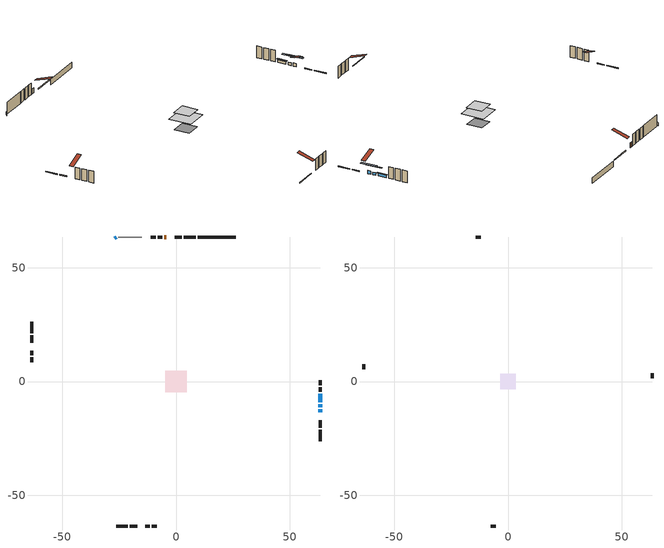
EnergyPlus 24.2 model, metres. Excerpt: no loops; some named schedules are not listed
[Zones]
conditioned space
 floor outside (Floor1 construction): -0.55,-0.55 -0.55,0.55 0.55,0.55 0.55,-0.55 z0.46
 floor adiabatic (AdiabaticFloorConstruction): -4.76,-4.76 -4.76,4.76 4.76,4.76 4.76,-4.76 z2.9
 floor foundation (Slab1 construction): -3.17,-3.17 -3.17,3.17 3.17,3.17 3.17,-3.17 z-1.83
 wall outside (RimJoist1 construction): 8.61,63.51 3.47,63.51 / -26.31,-63.51 -21.16,-63.51 / -63.51,26.31 -63.51,21.16 / 63.51,-26.31 63.51,-21.16 z0.46:0.76
 wall outside (RimJoist2 construction): 2.54,63.51 -0.6,63.51 / -20.23,-63.51 -17.09,-63.51 / -63.51,20.23 -63.51,17.09 / 63.51,-20.23 63.51,-17.09 z0.46:0.76
 wall outside (AdiabaticWallConstruction 1): -4.2,63.51 -5.11,63.51 z0.46:2.49
 wall outside (AdiabaticWallConstruction): 63.51,-13.49 63.51,-12.14 z0.46:1.81; 63.51,-11.22 63.51,-9.94 z0.46:1.6; -26.3,63.51 -26.83,62.98 z0.46:1.68; 63.51,-9.01 63.51,-5.36 z0.46:1.58
 wall outside (Wall1 construction): -6.04,63.51 -7.95,63.51 / -13.49,-63.51 -11.59,-63.51 / -63.51,13.49 -63.51,11.59 / 63.51,-4.43 63.51,-2.52 z0.46:5.34
 wall outside (Wall2 construction): -8.87,63.51 -11.03,63.51 / -10.66,-63.51 -8.5,-63.51 / -63.51,10.66 -63.51,8.5 / 63.51,-1.59 63.51,0.56 z0.46:5.34
 wall foundation (FoundationWall1 construction): 26.31,63.51 9.54,63.51 z-1.83:0.46
 wall adiabatic (Wall4 construction): -15.05,63.51 -25.38,63.51 z0.46:5.34
 window (WindowConstruction): 63.51,-13.49 63.51,-12.14 z0.46:1.81
 window (WindowConstruction 1): 63.51,-11.21 63.51,-9.94 z0.46:1.6
 window (WindowConstruction 2): -26.31,63.51 -26.83,62.98 z0.46:1.68
 window (WindowConstruction 3): 63.51,-9.01 63.51,-5.36 z0.46:1.58
 door (Door): -4.2,63.51 -5.11,63.51 z0.46:2.49
 ceiling adiabatic (AdiabaticFloorConstruction): 4.76,-4.76 4.76,4.76 -4.76,4.76 -4.76,-4.76 z2.9
attic - vented
 floor to conditioned space (Floor2 construction Reversed): -3.39,-3.39 -3.39,3.39 3.39,3.39 3.39,-3.39 z5.34
 wall outside (Wall3 construction): -11.96,63.51 -14.12,63.51 / -7.57,-63.51 -5.41,-63.51 / -63.51,7.57 -63.51,5.41 / 63.51,1.49 63.51,3.66 z0.46:5.34
 roof outside (Roof1 construction): -3.27,63.51,5.34 -3.27,56.9,7.54 -1.53,56.9,7.54 -1.53,63.51,5.34; -14.42,-63.51,5.34 -14.42,-56.9,7.54 -16.16,-56.9,7.54 -16.16,-63.51,5.34; -63.51,14.42,5.34 -56.9,14.42,7.54 -56.9,16.16,7.54 -63.51,16.16,5.34; 63.51,-14.42,5.34 56.9,-14.42,7.54 56.9,-16.16,7.54 63.51,-16.16,5.34
shading: 63.51,-9.4 63.51,-16.23 64.27,-16.23 64.27,-9.4 z4.55; 63.51,-7.2 63.51,-13.95 64.27,-13.95 64.27,-7.2 z4.34; 63.51,-5.06 63.51,-9.31 64.12,-9.31 64.12,-5.06 z1.88
[Building]
Building 1: Terrain=Suburbs
[Site:Location]
Edmonton Intl AP_AB: Latitude {deg}=53.31; Longitude {deg}=-113.58; Time Zone {hr}=-7; Elevation {m}=723; Keep Site Location Information=Yes
[Site:GroundTemperature:Shallow]
-1.56185, -3.61833, -3.78302, -2.80711, 1.11059, 5.01004, 8.39065, 10.5322, 10.7141, 8.97234, 5.67794, 1.89811
[Site:WaterMainsTemperature]
Calculation Method=Schedule; Temperature Schedule=mains temperature schedule
[Material] Roughness=Rough; Thermal Absorptance=0.9
Name | Thickness {m} | Conductivity {W/m-K} | Density {kg/m3} | Specific Heat {J/kg-K} | Solar Absorptance | Visible Absorptance
asphalt or fiberglass shingles | 0.00635 | 0.162714 | 1121.4 | 1465.45 | 0.4 | 0.4
ceiling loosefill ins | 0.338667 | 0.0480833 | 16.02 | 1046.75 | 0.7 | 0.7
ceiling stud and cavity | 0.1397 | 0.126534 | 65.682 | 1177.47 | 0.7 | 0.7
concrete 4.0 in. | 0.1016 | 1.803125 | 2242.8 | 837.4 | 0.7 | 0.7
concrete 8.0 in. | 0.2032 | 1.803125 | 2242.8 | 837.4 | 0.7 | 0.7
door material | 0.04445 | 0.053851 | 512.64 | 1214.23 | 0.7 | 0.7
exterior vertical ins | 0.00248864 | 0.029427 | 32.04 | 1214.23 | 0.7 | 0.7
floor covering | 0.0127 | 0.0433444 | 54.468 | 1339.84 | 0.6 | 0.6
floor rigid ins | 0.051816 | 0.029427 | 32.04 | 1214.23 | 0.7 | 0.7
floor rigid ins 1; wall rigid ins | 0.512978 | 0.029427 | 32.04 | 1214.23 | 0.7 | 0.7
floor stud and cavity | 0.1397 | 0.350745 | 92.3553 | 1139.71 | 0.7 | 0.7
floor stud and cavity 1 | 0.1397 | 1.75129 | 37.0049 | 1207.88 | 0.7 | 0.7
furniture material conditioned space 1 | 0.1524 | 0.115458 | 640.8 | 1214.23 | 0.6 | 0.6
gypsum board | 0.0127 | 0.160291 | 801 | 837.4 | 0.6 | 0.6
gypsum board 1 | 0.0127 | 0.160291 | 801 | 837.4 | 0.7 | 0.7
osb sheathing 0.5 in. | 0.0127 | 0.115458 | 512.64 | 1214.23 | 0.7 | 0.7
osb sheathing 0.5 in. 1 | 0.0127 | 0.115458 | 512.64 | 1214.23 | 0.4 | 0.4
osb sheathing 0.75 in. | 0.01905 | 0.115458 | 512.64 | 1214.23 | 0.7 | 0.7
osb sheathing 2.0 in. | 0.0508 | 0.115458 | 512.64 | 1214.23 | 0.7 | 0.7
rim joist stud and cavity | 0.0508 | 0.0452492 | 125.044 | 1163.47 | 0.6 | 0.6
rim joist stud and cavity 1 | 0.0508 | 0.0499498 | 125.044 | 1163.47 | 0.6 | 0.6
wall stud and cavity | 0.1397 | 0.0971095 | 139.0536 | 1170.24 | 0.7 | 0.7
wall stud and cavity 1 | 0.1397 | 0.0966364 | 139.0536 | 1170.24 | 0.7 | 0.7
wall stud and cavity 2 | 0.0889 | 6.9971 | 50.32683 | 1063.81 | 0.6 | 0.6
wall stud and cavity 3 | 0.1397 | 0.0868467 | 139.0536 | 1170.24 | 0.7 | 0.7
wall stud and cavity 4 | 0.0889 | 0.380278 | 52.3479 | 1209.89 | 0.7 | 0.7
wall stud and cavity 5 | 0.0889 | 0.391764 | 83.0341 | 1211.67 | 0.7 | 0.7
wood siding | 0.0254 | 0.102417 | 544.68 | 1172.36 | 0.4 | 0.4
wood siding 1 | 0.00254 | 0.102417 | 544.68 | 1172.36 | 0.4 | 0.4
wood siding 2; wood siding 3; wood siding 4 | 0.0254 | 0.102417 | 544.68 | 1172.36 | 0.7 | 0.7
[WindowMaterial:SimpleGlazingSystem]
Name | U-Factor {W/m2-K} | Solar Heat Gain Coefficient
WindowMaterial | 2.78676 | 0.58
WindowMaterial 1 | 2.78392 | 0.56
WindowMaterial 2 | 2.77597 | 0.51
WindowMaterial 3 | 2.78279 | 0.56
[Construction]
AdiabaticFloorConstruction: floor stud and cavity 1, floor rigid ins 1, osb sheathing 0.75 in., floor covering
AdiabaticWallConstruction: wood siding 3, wall rigid ins, wall stud and cavity 4, gypsum board
AdiabaticWallConstruction 1: wood siding 4, wall rigid ins, wall stud and cavity 4, gypsum board
Door: door material
Floor1 construction: floor stud and cavity, floor rigid ins, osb sheathing 0.75 in., floor covering
Floor2 construction Reversed: gypsum board, ceiling stud and cavity, ceiling loosefill ins
FoundationWall1 construction: concrete 8.0 in., gypsum board 1
furniture construction conditioned space 1: furniture material conditioned space 1
PartitionWallConstruction: gypsum board, wall stud and cavity 5, gypsum board
RimJoist1 construction: wood siding 2, osb sheathing 2.0 in., rim joist stud and cavity
RimJoist2 construction: wood siding 2, osb sheathing 2.0 in., rim joist stud and cavity 1
Roof1 construction: asphalt or fiberglass shingles
Slab1 construction: concrete 4.0 in.
Wall1 construction: wood siding, osb sheathing 0.5 in., wall stud and cavity, gypsum board
Wall2 construction: wood siding, osb sheathing 0.5 in., wall stud and cavity 1, gypsum board
Wall3 construction: wood siding 1, wall stud and cavity 2
Wall4 construction: osb sheathing 0.5 in. 1, wall stud and cavity 3, gypsum board
WindowConstruction: WindowMaterial
WindowConstruction 1: WindowMaterial 1
WindowConstruction 2: WindowMaterial 2
WindowConstruction 3: WindowMaterial 3
[Zone] Multiplier=1; Part of Total Floor Area=Yes
Name | Volume {m3}
attic - vented | 16.4861
conditioned space | 338.4
[Space]
Name | Zone | Volume {m3}
attic - vented 1 | attic - vented | 16.4861
conditioned space 1 | conditioned space | 338.4
[ZoneInfiltration:EffectiveLeakageArea]
infil attic - vented 1: Zone or Space=attic - vented 1; Schedule=Always On Discrete; Effective Air Leakage Area {cm2}=1602.78; Stack Coefficient=0.000492381; Wind Coefficient=1.49924e-05
[ZoneMixing]
whole house fan mix: Zone or Space=attic - vented; Schedule=Always On Continuous; Design Flow Rate Calculation Method=Flow/Zone; Design Flow Rate {m3/s}=0; Source Zone or Space=conditioned space
[SurfaceProperty:ExposedFoundationPerimeter]
Slab1: Exposed Perimeter Calculation Method=TotalExposedPerimeter; Total Exposed Perimeter {m}=16.764
[InternalMass] Zone or ZoneList=conditioned space; Space or SpaceList=conditioned space 1
Name | Construction | Surface Area {m2}
furniture mass conditioned space 1 | furniture construction conditioned space 1 | 52.7757
partition wall mass | PartitionWallConstruction | 131.939
[Lights]
interior lighting: Zone or ZoneList or Space or SpaceList=conditioned space 1; Schedule=interior lighting schedule; Design Level Calculation Method=LightingLevel; Lighting Level {W}=343.2; Return Air Fraction=0; Fraction Radiant=0.6; Fraction Visible=0.2; Fraction Replaceable=1
[People]
occupants: Zone or ZoneList or Space or SpaceList=conditioned space 1; Number of People Schedule=occupants schedule; Number of People Calculation Method=People; Number of People=3; Fraction Radiant=0.314171; Sensible Heat Fraction=0.56303; Activity Level Schedule=occupants activity schedule; Carbon Dioxide Generation Rate {m3/s-W}=0; Enable ASHRAE 55 Comfort Warnings=No; Mean Radiant Temperature Calculation Type=EnclosureAveraged
[ElectricEquipment] Zone or ZoneList or Space or SpaceList=conditioned space 1; Design Level Calculation Method=EquipmentLevel
Name | Schedule | Design Level {W} | Fraction Latent | Fraction Radiant | Fraction Lost
clothes dryer | clothes dryer schedule | 140.772 | 0.015 | 0.081 | 0.85
clothes washer | clothes washer schedule | 32.1985 | 0.03 | 0.162 | 0.7
cooking range | cooking range schedule | 208.969 | 0.08 | 0.432 | 0.2
dishwasher | dishwasher schedule | 66.8632 | 0.3 | 0.18 | 0.4
fridge | fridge schedule | 72.9452 | 0 | 0.6 | 0
mech vent house fan | mech vent house fan schedule | 0 | 0 | 0 | 1
mech vent house fan cfis | mech vent house fan cfis schedule | 0 | 0 | 0 | 0
misc plug loads | misc plug loads schedule | 494.7 | 0.045 | 0.513 | 0.1
whole house fan | Always On Discrete | 0 | 0 | 0 | 1
[OtherEquipment] Zone or ZoneList or Space or SpaceList=conditioned space 1; Design Level Calculation Method=EquipmentLevel
Name | Fuel Type | Schedule | Design Level {W} | Fraction Latent | Fraction Radiant | Fraction Lost
clothes dryer 1 | Electricity | clothes dryer schedule | 0 | 0.015 | 0.081 | 0.85
cooking range 1 | Electricity | cooking range schedule | 0 | 0.08 | 0.432 | 0.2
general water use latent | None | general water use schedule | 59.3978 | 1 | 0 | 0
general water use sensible | None | general water use schedule | -58.539 | 0 | 0.6 | 0
mech vent house fan latent load | None | Always On Discrete | 0 | 1 | 0 | 0
mech vent house fan sensible load | None | Always On Discrete | 0 | 0 | 0 | 0
water heater energy adjustment1 | NaturalGas | Always On Discrete | 0.01 | 0 | 0 | 1
[ZoneInfiltration:DesignFlowRate] Zone or ZoneList or Space or SpaceList=conditioned space 1; Schedule=Always On Discrete; Design Flow Rate Calculation Method=Flow/Zone; Design Flow Rate {m3/s}=0
infil flow; natural vent flow; whole house fan flow
[AvailabilityManager:Scheduled]
furnace airloop Availability Manager: Schedule=Always On Discrete
[Foundation:Kiva]
Foundation Kiva 1: Initial Indoor Air Temperature {C}=18; Wall Height Above Grade {m}=0.460004; Wall Depth Below Slab {m}=0.2032; Custom Block Material Name 1=exterior vertical ins; Custom Block Depth 1 {m}=2.28999; Custom Block X Position 1 {m}=0.2159; Custom Block Z Position 1 {m}=0
[Foundation:Kiva:Settings]
Soil Conductivity {W/m-K}=0.849921; Soil Density {kg/m3}=1842.3; Soil Specific Heat {J/kg-K}=418.7; Ground Solar Absorptivity=0.9; Ground Thermal Absorptivity=0.9; Ground Surface Roughness {m}=0.03; Far-Field Width {m}=40; Deep-Ground Boundary Condition=ZeroFlux; Deep-Ground Depth {m}=40; Minimum Cell Dimension {m}=0.2; Maximum Cell Growth Coefficient=3; Simulation Timestep=Timestep
[Exterior:Lights]
exterior lighting: Schedule=exterior lighting schedule; Design Level {W}=75.6
[EnergyManagementSystem:GlobalVariable]
furnace_airloop_Fan_RTF
infil_program_Qfan
infil_program_Qinf
natural_vent_program_Qnv
natural_vent_program_Qwhf
[EnergyManagementSystem:Sensor]
Name | Output:Variable or Output:Meter Index Key | Output:Variable or Output:Meter
airflow_gain | infil flow | Infiltration Sensible Heat Gain Energy
airflow_gain_1 | natural vent flow | Infiltration Sensible Heat Gain Energy
airflow_gain_2 | whole house fan flow | Infiltration Sensible Heat Gain Energy
airflow_loss | infil flow | Infiltration Sensible Heat Loss Energy
airflow_loss_1 | natural vent flow | Infiltration Sensible Heat Loss Energy
airflow_loss_2 | whole house fan flow | Infiltration Sensible Heat Loss Energy
clg_load_cond |  | Cooling:EnergyTransfer:Zone:CONDITIONED SPACE
clg_sp_s; clg_sp_s_1 | cooling setpoint | Schedule Value
clothes_dryer_exhaust_0_sch_s | clothes dryer exhaust 0 schedule | Schedule Value
cool_season | cooling season schedule | Schedule Value
htg_load_cond |  | Heating:EnergyTransfer:Zone:CONDITIONED SPACE
htg_sp_s; htg_sp_s_1 | heating setpoint | Schedule Value
ig_ee_conv | clothes dryer | Electric Equipment Convective Heating Energy
ig_ee_conv_2 | cooking range | Electric Equipment Convective Heating Energy
ig_ee_conv_4 | fridge | Electric Equipment Convective Heating Energy
ig_ee_conv_5 | misc plug loads | Electric Equipment Convective Heating Energy
ig_ee_conv_6 | whole house fan | Electric Equipment Convective Heating Energy
ig_ee_rad | clothes dryer | Electric Equipment Radiant Heating Energy
ig_ee_rad_2 | cooking range | Electric Equipment Radiant Heating Energy
ig_ee_rad_4 | fridge | Electric Equipment Radiant Heating Energy
ig_ee_rad_5 | misc plug loads | Electric Equipment Radiant Heating Energy
ig_ee_rad_6 | whole house fan | Electric Equipment Radiant Heating Energy
ig_lgt_conv | interior lighting | Lights Convective Heating Energy
ig_lgt_rad | interior lighting | Lights Radiant Heating Energy
ig_lgt_vis | interior lighting | Lights Visible Radiation Heating Energy
ig_oe_conv | clothes dryer 1 | Other Equipment Convective Heating Energy
ig_oe_conv_1 | cooking range 1 | Other Equipment Convective Heating Energy
ig_oe_conv_2 | general water use latent | Other Equipment Convective Heating Energy
ig_oe_conv_3 | general water use sensible | Other Equipment Convective Heating Energy
ig_oe_conv_4 | water heater energy adjustment1 | Other Equipment Convective Heating Energy
ig_oe_rad | clothes dryer 1 | Other Equipment Radiant Heating Energy
ig_oe_rad_1 | cooking range 1 | Other Equipment Radiant Heating Energy
ig_oe_rad_2 | general water use latent | Other Equipment Radiant Heating Energy
ig_oe_rad_3 | general water use sensible | Other Equipment Radiant Heating Energy
ig_oe_rad_4 | water heater energy adjustment1 | Other Equipment Radiant Heating Energy
ig_ppl_conv | occupants | People Convective Heating Energy
ig_ppl_rad | occupants | People Radiant Heating Energy
im_conv | furniture mass conditioned space 1 | Surface Inside Face Convection Heat Gain Energy
im_conv_1 | partition wall mass | Surface Inside Face Convection Heat Gain Energy
im_ig | furniture mass conditioned space 1 | Surface Inside Face Internal Gains Radiation Heat Gain Energy
im_ig_1 | partition wall mass | Surface Inside Face Internal Gains Radiation Heat Gain Energy
im_lgt | furniture mass conditioned space 1 | Surface Inside Face Lights Radiation Heat Gain Energy
im_lgt_1 | partition wall mass | Surface Inside Face Lights Radiation Heat Gain Energy
im_sol | furniture mass conditioned space 1 | Surface Inside Face Solar Radiation Heat Gain Energy
im_sol_1 | partition wall mass | Surface Inside Face Solar Radiation Heat Gain Energy
im_surf | furniture mass conditioned space 1 | Surface Inside Face Net Surface Thermal Radiation Heat Gain Energy
im_surf_1 | partition wall mass | Surface Inside Face Net Surface Thermal Radiation Heat Gain Energy
mv_conv | mech vent house fan | Electric Equipment Convective Heating Energy
mv_conv_1 | mech vent house fan cfis | Electric Equipment Convective Heating Energy
mv_conv_2 | mech vent house fan latent load | Other Equipment Convective Heating Energy
mv_conv_3 | mech vent house fan sensible load | Other Equipment Convective Heating Energy
mv_rad | mech vent house fan | Electric Equipment Radiant Heating Energy
mv_rad_1 | mech vent house fan cfis | Electric Equipment Radiant Heating Energy
mv_rad_2 | mech vent house fan latent load | Other Equipment Radiant Heating Energy
mv_rad_3 | mech vent house fan sensible load | Other Equipment Radiant Heating Energy
natural_vent_s | natural vent schedule | Schedule Value
out_pb_s |  | Site Outdoor Air Barometric Pressure
out_wt_s |  | Site Outdoor Air Humidity Ratio
site_vw_s |  | Site Wind Speed
ss_back_out | Window1 | Surface Window Shortwave from Zone Back Out Window Heat Transfer Rate
ss_back_out_1 | Window2 | Surface Window Shortwave from Zone Back Out Window Heat Transfer Rate
ss_back_out_2 | Window3 | Surface Window Shortwave from Zone Back Out Window Heat Transfer Rate
ss_back_out_3 | Window4 | Surface Window Shortwave from Zone Back Out Window Heat Transfer Rate
ss_conv | Door1 | Surface Inside Face Convection Heat Gain Energy
ss_conv_1 | Window1 | Surface Inside Face Convection Heat Gain Energy
ss_conv_2 | Window2 | Surface Inside Face Convection Heat Gain Energy
ss_conv_3 | Window3 | Surface Inside Face Convection Heat Gain Energy
ss_conv_4 | Window4 | Surface Inside Face Convection Heat Gain Energy
ss_ig | Door1 | Surface Inside Face Internal Gains Radiation Heat Gain Energy
ss_ig_1 | Window1 | Surface Inside Face Internal Gains Radiation Heat Gain Energy
ss_ig_2 | Window2 | Surface Inside Face Internal Gains Radiation Heat Gain Energy
ss_ig_3 | Window3 | Surface Inside Face Internal Gains Radiation Heat Gain Energy
ss_ig_4 | Window4 | Surface Inside Face Internal Gains Radiation Heat Gain Energy
ss_lgt | Door1 | Surface Inside Face Lights Radiation Heat Gain Energy
ss_sol | Door1 | Surface Inside Face Solar Radiation Heat Gain Energy
ss_surf | Door1 | Surface Inside Face Net Surface Thermal Radiation Heat Gain Energy
ss_surf_1 | Window1 | Surface Inside Face Net Surface Thermal Radiation Heat Gain Energy
ss_surf_2 | Window2 | Surface Inside Face Net Surface Thermal Radiation Heat Gain Energy
ss_surf_3 | Window3 | Surface Inside Face Net Surface Thermal Radiation Heat Gain Energy
ss_surf_4 | Window4 | Surface Inside Face Net Surface Thermal Radiation Heat Gain Energy
ss_trans_in | Window1 | Surface Window Transmitted Solar Radiation Rate
ss_trans_in_1 | Window2 | Surface Window Transmitted Solar Radiation Rate
ss_trans_in_2 | Window3 | Surface Window Transmitted Solar Radiation Rate
ss_trans_in_3 | Window4 | Surface Window Transmitted Solar Radiation Rate
ss_trans_out | Window1 | Surface Inside Face Initial Transmitted Diffuse Transmitted Out Window Solar Radiation Rate
ss_trans_out_1 | Window2 | Surface Inside Face Initial Transmitted Diffuse Transmitted Out Window Solar Radiation Rate
ss_trans_out_2 | Window3 | Surface Inside Face Initial Transmitted Diffuse Transmitted Out Window Solar Radiation Rate
ss_trans_out_3 | Window4 | Surface Inside Face Initial Transmitted Diffuse Transmitted Out Window Solar Radiation Rate
s_conv | Floor1 | Surface Inside Face Convection Heat Gain Energy
s_conv_1 | Floor2 | Surface Inside Face Convection Heat Gain Energy
s_conv_10 | RimJoist2:180 | Surface Inside Face Convection Heat Gain Energy
s_conv_11 | RimJoist2:270 | Surface Inside Face Convection Heat Gain Energy
s_conv_12 | RimJoist2:90 | Surface Inside Face Convection Heat Gain Energy
s_conv_13 | Slab1 | Surface Inside Face Convection Heat Gain Energy
s_conv_14 | Wall1:0 | Surface Inside Face Convection Heat Gain Energy
s_conv_15 | Wall1:180 | Surface Inside Face Convection Heat Gain Energy
s_conv_16 | Wall1:270 | Surface Inside Face Convection Heat Gain Energy
s_conv_17 | Wall1:90 | Surface Inside Face Convection Heat Gain Energy
s_conv_18 | Wall2:0 | Surface Inside Face Convection Heat Gain Energy
s_conv_19 | Wall2:180 | Surface Inside Face Convection Heat Gain Energy
s_conv_2 | FoundationWall1 | Surface Inside Face Convection Heat Gain Energy
s_conv_20 | Wall2:270 | Surface Inside Face Convection Heat Gain Energy
s_conv_21 | Wall2:90 | Surface Inside Face Convection Heat Gain Energy
s_conv_22 | Wall4 | Surface Inside Face Convection Heat Gain Energy
s_conv_3 | inferred conditioned ceiling | Surface Inside Face Convection Heat Gain Energy
s_conv_4 | inferred conditioned floor | Surface Inside Face Convection Heat Gain Energy
s_conv_5 | RimJoist1:0 | Surface Inside Face Convection Heat Gain Energy
s_conv_6 | RimJoist1:180 | Surface Inside Face Convection Heat Gain Energy
s_conv_7 | RimJoist1:270 | Surface Inside Face Convection Heat Gain Energy
s_conv_8 | RimJoist1:90 | Surface Inside Face Convection Heat Gain Energy
s_conv_9 | RimJoist2:0 | Surface Inside Face Convection Heat Gain Energy
s_ig | Floor1 | Surface Inside Face Internal Gains Radiation Heat Gain Energy
s_ig_1 | Floor2 | Surface Inside Face Internal Gains Radiation Heat Gain Energy
s_ig_10 | RimJoist2:180 | Surface Inside Face Internal Gains Radiation Heat Gain Energy
s_ig_11 | RimJoist2:270 | Surface Inside Face Internal Gains Radiation Heat Gain Energy
s_ig_12 | RimJoist2:90 | Surface Inside Face Internal Gains Radiation Heat Gain Energy
s_ig_13 | Slab1 | Surface Inside Face Internal Gains Radiation Heat Gain Energy
s_ig_14 | Wall1:0 | Surface Inside Face Internal Gains Radiation Heat Gain Energy
s_ig_15 | Wall1:180 | Surface Inside Face Internal Gains Radiation Heat Gain Energy
s_ig_16 | Wall1:270 | Surface Inside Face Internal Gains Radiation Heat Gain Energy
s_ig_17 | Wall1:90 | Surface Inside Face Internal Gains Radiation Heat Gain Energy
s_ig_18 | Wall2:0 | Surface Inside Face Internal Gains Radiation Heat Gain Energy
s_ig_19 | Wall2:180 | Surface Inside Face Internal Gains Radiation Heat Gain Energy
s_ig_2 | FoundationWall1 | Surface Inside Face Internal Gains Radiation Heat Gain Energy
s_ig_20 | Wall2:270 | Surface Inside Face Internal Gains Radiation Heat Gain Energy
s_ig_21 | Wall2:90 | Surface Inside Face Internal Gains Radiation Heat Gain Energy
s_ig_22 | Wall4 | Surface Inside Face Internal Gains Radiation Heat Gain Energy
s_ig_3 | inferred conditioned ceiling | Surface Inside Face Internal Gains Radiation Heat Gain Energy
s_ig_4 | inferred conditioned floor | Surface Inside Face Internal Gains Radiation Heat Gain Energy
s_ig_5 | RimJoist1:0 | Surface Inside Face Internal Gains Radiation Heat Gain Energy
s_ig_6 | RimJoist1:180 | Surface Inside Face Internal Gains Radiation Heat Gain Energy
s_ig_7 | RimJoist1:270 | Surface Inside Face Internal Gains Radiation Heat Gain Energy
s_ig_8 | RimJoist1:90 | Surface Inside Face Internal Gains Radiation Heat Gain Energy
s_ig_9 | RimJoist2:0 | Surface Inside Face Internal Gains Radiation Heat Gain Energy
s_lgt | Floor1 | Surface Inside Face Lights Radiation Heat Gain Energy
s_lgt_1 | Floor2 | Surface Inside Face Lights Radiation Heat Gain Energy
s_lgt_10 | RimJoist2:180 | Surface Inside Face Lights Radiation Heat Gain Energy
s_lgt_11 | RimJoist2:270 | Surface Inside Face Lights Radiation Heat Gain Energy
s_lgt_12 | RimJoist2:90 | Surface Inside Face Lights Radiation Heat Gain Energy
s_lgt_13 | Slab1 | Surface Inside Face Lights Radiation Heat Gain Energy
s_lgt_14 | Wall1:0 | Surface Inside Face Lights Radiation Heat Gain Energy
s_lgt_15 | Wall1:180 | Surface Inside Face Lights Radiation Heat Gain Energy
s_lgt_16 | Wall1:270 | Surface Inside Face Lights Radiation Heat Gain Energy
s_lgt_17 | Wall1:90 | Surface Inside Face Lights Radiation Heat Gain Energy
s_lgt_18 | Wall2:0 | Surface Inside Face Lights Radiation Heat Gain Energy
s_lgt_19 | Wall2:180 | Surface Inside Face Lights Radiation Heat Gain Energy
s_lgt_2 | FoundationWall1 | Surface Inside Face Lights Radiation Heat Gain Energy
s_lgt_20 | Wall2:270 | Surface Inside Face Lights Radiation Heat Gain Energy
s_lgt_21 | Wall2:90 | Surface Inside Face Lights Radiation Heat Gain Energy
s_lgt_22 | Wall4 | Surface Inside Face Lights Radiation Heat Gain Energy
s_lgt_3 | inferred conditioned ceiling | Surface Inside Face Lights Radiation Heat Gain Energy
s_lgt_4 | inferred conditioned floor | Surface Inside Face Lights Radiation Heat Gain Energy
s_lgt_5 | RimJoist1:0 | Surface Inside Face Lights Radiation Heat Gain Energy
s_lgt_6 | RimJoist1:180 | Surface Inside Face Lights Radiation Heat Gain Energy
s_lgt_7 | RimJoist1:270 | Surface Inside Face Lights Radiation Heat Gain Energy
s_lgt_8 | RimJoist1:90 | Surface Inside Face Lights Radiation Heat Gain Energy
s_lgt_9 | RimJoist2:0 | Surface Inside Face Lights Radiation Heat Gain Energy
s_sol | Floor1 | Surface Inside Face Solar Radiation Heat Gain Energy
s_sol_1 | Floor2 | Surface Inside Face Solar Radiation Heat Gain Energy
s_sol_10 | RimJoist2:180 | Surface Inside Face Solar Radiation Heat Gain Energy
s_sol_11 | RimJoist2:270 | Surface Inside Face Solar Radiation Heat Gain Energy
s_sol_12 | RimJoist2:90 | Surface Inside Face Solar Radiation Heat Gain Energy
s_sol_13 | Slab1 | Surface Inside Face Solar Radiation Heat Gain Energy
s_sol_14 | Wall1:0 | Surface Inside Face Solar Radiation Heat Gain Energy
s_sol_15 | Wall1:180 | Surface Inside Face Solar Radiation Heat Gain Energy
s_sol_16 | Wall1:270 | Surface Inside Face Solar Radiation Heat Gain Energy
s_sol_17 | Wall1:90 | Surface Inside Face Solar Radiation Heat Gain Energy
s_sol_18 | Wall2:0 | Surface Inside Face Solar Radiation Heat Gain Energy
s_sol_19 | Wall2:180 | Surface Inside Face Solar Radiation Heat Gain Energy
s_sol_2 | FoundationWall1 | Surface Inside Face Solar Radiation Heat Gain Energy
s_sol_20 | Wall2:270 | Surface Inside Face Solar Radiation Heat Gain Energy
s_sol_21 | Wall2:90 | Surface Inside Face Solar Radiation Heat Gain Energy
s_sol_22 | Wall4 | Surface Inside Face Solar Radiation Heat Gain Energy
s_sol_3 | inferred conditioned ceiling | Surface Inside Face Solar Radiation Heat Gain Energy
s_sol_4 | inferred conditioned floor | Surface Inside Face Solar Radiation Heat Gain Energy
s_sol_5 | RimJoist1:0 | Surface Inside Face Solar Radiation Heat Gain Energy
